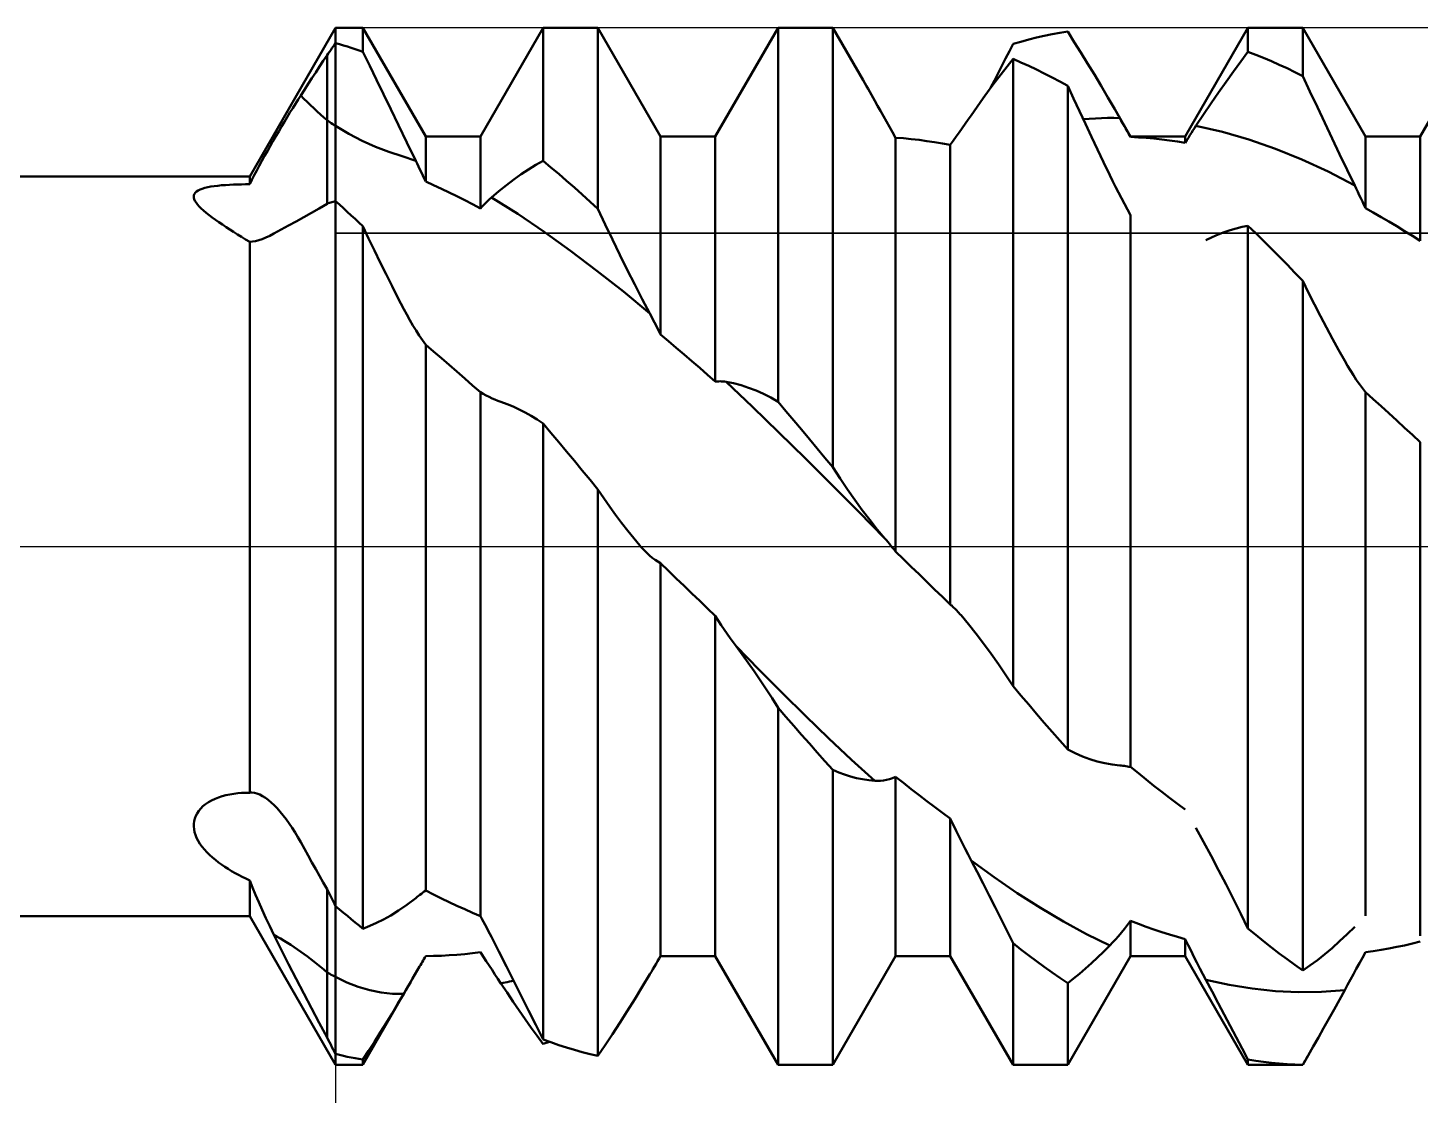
# Model space of a CAD drawing. Header units: millimetres. Extents: x -70 to 85, y -48 to 70.
# Drawn here: x 15.96 to 20.665, y -1.855 to 1.752 of the extents above; entities that cross this region are included whole.
import ezdxf

# ---------------------------------------------------------------- set-up
doc = ezdxf.new("R2010")
doc.units = ezdxf.units.MM
doc.header["$LTSCALE"] = 7
doc.linetypes.add('LONGDASH_DASH', pattern=[0.85, 0.4, -0.2, 0.05, -0.2])
for name, color, linetype in [('1', 4, 'CONTINUOUS'), ('2', 7, 'CONTINUOUS'), ('4', 2, 'LONGDASH_DASH'), ('CUT', 1, 'CONTINUOUS'), ('NOCUT', 7, 'CONTINUOUS'), ('SK4', 2, 'LONGDASH_DASH')]:
    doc.layers.add(name, color=color, linetype=linetype)

msp = doc.modelspace()

# ---------------------------------------------------------------- linework, layer by layer
at = {"layer": '1', "color": 4, "linetype": 'CONTINUOUS', "lineweight": 50}
for p, q in [((16.7099, 1.25), (17, 1.7525)), ((17, 1.7525), (17.0924, 1.7525)), ((17, -1.7525), (17, 1.7525)), ((17.3046, 1.385), (17.0924, 1.7525)), ((17.0924, 1.6713), (17.0924, 1.7525)), ((17.4894, 1.385), (17.7016, 1.7525)), ((17.7016, 1.7525), (17.8864, 1.7525)), ((17.7016, 1.3027), (17.7016, 1.7525)), ((18.0986, 1.385), (17.8864, 1.7525)), ((17.8864, 1.1405), (17.8864, 1.7525)), ((18.2834, 1.385), (18.4956, 1.7525)), ((18.4956, 1.7525), (18.6804, 1.7525)), ((18.4956, 0.4884), (18.4956, 1.7525)), ((18.7828, 1.5751), (18.6804, 1.7525)), ((18.6804, 0.2672), (18.6804, 1.7525)), ((19.8714, 1.385), (20.0836, 1.7525)), ((20.0836, 1.7525), (20.2684, 1.7525)), ((20.0836, 1.6715), (20.0836, 1.7525)), ((20.4806, 1.385), (20.2684, 1.7525)), ((20.2684, 1.5896), (20.2684, 1.7525)), ((20.6654, 1.385), (20.8776, 1.7525)), ((16.9918, 1.6893), (16.9959, 1.6951)), ((16.9959, 1.6951), (17, 1.7009)), ((17.0133, 1.6971), (17, 1.7009)), ((17.0266, 1.6931), (17.0133, 1.6971)), ((19.2771, 1.6734), (19.2896, 1.6979)), ((19.2896, 1.6979), (19.316, 1.7056)), ((19.316, 1.7056), (19.3424, 1.7127)), ((19.3424, 1.7127), (19.3688, 1.7193)), ((19.3688, 1.7193), (19.3952, 1.7253)), ((19.3952, 1.7253), (19.4216, 1.7307)), ((19.4216, 1.7307), (19.448, 1.7355)), ((19.448, 1.7355), (19.4744, 1.7397)), ((19.4967, 1.7046), (19.4744, 1.7397)), ((19.5191, 1.6686), (19.4967, 1.7046)), ((16.9586, 1.6409), (16.9713, 1.6601)), ((16.9713, 1.6601), (16.9754, 1.666)), ((16.9713, 1.1582), (16.9713, 1.6601)), ((16.9754, 1.666), (16.9795, 1.6718)), ((16.9795, 1.6718), (16.9836, 1.6776)), ((16.9836, 1.6776), (16.9877, 1.6835)), ((16.9877, 1.6835), (16.9918, 1.6893)), ((17.0399, 1.689), (17.0266, 1.6931)), ((17.0531, 1.6848), (17.0399, 1.689)), ((17.0662, 1.6805), (17.0531, 1.6848)), ((17.0793, 1.6759), (17.0662, 1.6805)), ((17.0924, 1.6713), (17.0793, 1.6759)), ((17.1153, 1.6244), (17.0924, 1.6713)), ((19.2519, 1.624), (19.2645, 1.6487)), ((19.2645, 1.6487), (19.2771, 1.6734)), ((19.2696, 1.6221), (19.2896, 1.6472)), ((19.316, 1.6359), (19.2896, 1.6472)), ((19.2896, -0.4729), (19.2896, 1.6472)), ((19.5417, 1.6319), (19.5191, 1.6686)), ((20.059, 1.6388), (20.0836, 1.6715)), ((20.11, 1.6615), (20.0836, 1.6715)), ((20.1364, 1.6509), (20.11, 1.6615)), ((20.1628, 1.6397), (20.1364, 1.6509)), ((16.9203, 1.5825), (16.9331, 1.6021)), ((16.9331, 1.6021), (16.9459, 1.6215)), ((16.9459, 1.6215), (16.9586, 1.6409)), ((17.1381, 1.5772), (17.1153, 1.6244)), ((19.2393, 1.5992), (19.2519, 1.624)), ((19.2496, 1.5963), (19.2696, 1.6221)), ((19.3424, 1.624), (19.316, 1.6359)), ((19.3688, 1.6115), (19.3424, 1.624)), ((19.3952, 1.5985), (19.3688, 1.6115)), ((19.5644, 1.5945), (19.5417, 1.6319)), ((20.0093, 1.5702), (20.0342, 1.605)), ((20.0342, 1.605), (20.059, 1.6388)), ((20.1892, 1.628), (20.1628, 1.6397)), ((20.2156, 1.6158), (20.1892, 1.628)), ((20.242, 1.6029), (20.2156, 1.6158)), ((20.2684, 1.5896), (20.242, 1.6029)), ((16.8949, 1.5435), (16.9076, 1.563)), ((16.9076, 1.563), (16.9203, 1.5825)), ((17.1616, 1.5285), (17.1381, 1.5772)), ((18.7884, 1.5654), (18.7828, 1.5751)), ((18.7941, 1.5556), (18.7884, 1.5654)), ((18.7997, 1.5458), (18.7941, 1.5556)), ((19.2091, 1.5425), (19.2294, 1.5698)), ((19.2139, 1.5494), (19.2266, 1.5744)), ((19.2266, 1.5744), (19.2393, 1.5992)), ((19.2294, 1.5698), (19.2496, 1.5963)), ((19.4216, 1.585), (19.3952, 1.5985)), ((19.448, 1.5709), (19.4216, 1.585)), ((19.4744, 1.5563), (19.448, 1.5709)), ((19.4944, 1.5134), (19.4744, 1.5563)), ((19.4744, -0.6866), (19.4744, 1.5563)), ((19.5871, 1.5562), (19.5644, 1.5945)), ((19.6101, 1.5173), (19.5871, 1.5562)), ((19.9842, 1.5344), (20.0093, 1.5702)), ((20.2931, 1.5371), (20.2684, 1.5896)), ((16.8644, 1.496), (16.8734, 1.5103)), ((16.8734, 1.5103), (16.8823, 1.5241)), ((16.8823, 1.5241), (16.8949, 1.5435)), ((17.1863, 1.4774), (17.1616, 1.5285)), ((18.8053, 1.5359), (18.7997, 1.5458)), ((18.811, 1.526), (18.8053, 1.5359)), ((18.8166, 1.5161), (18.811, 1.526)), ((18.8223, 1.5061), (18.8166, 1.5161)), ((18.8319, 1.4891), (18.8223, 1.5061)), ((19.1682, 1.486), (19.1887, 1.5146)), ((19.1887, 1.5146), (19.2091, 1.5425)), ((19.5145, 1.4705), (19.4944, 1.5134)), ((19.6331, 1.4776), (19.6101, 1.5173)), ((19.9589, 1.4976), (19.9842, 1.5344)), ((20.318, 1.4844), (20.2931, 1.5371)), ((16.8365, 1.4508), (16.8459, 1.4663)), ((16.8459, 1.4663), (16.8552, 1.4813)), ((16.8552, 1.4813), (16.8644, 1.496)), ((17.2125, 1.4233), (17.1863, 1.4774)), ((18.8416, 1.4718), (18.8319, 1.4891)), ((18.8515, 1.4542), (18.8416, 1.4718)), ((19.1476, 1.4567), (19.1682, 1.486)), ((19.5347, 1.4275), (19.5145, 1.4705)), ((19.6356, 1.4734), (19.6331, 1.4776)), ((19.6866, 1.385), (19.6331, 1.4776)), ((19.638, 1.4691), (19.6356, 1.4734)), ((19.6405, 1.4649), (19.638, 1.4691)), ((19.6429, 1.4606), (19.6405, 1.4649)), ((19.6454, 1.4563), (19.6429, 1.4606)), ((19.9078, 1.4211), (19.9335, 1.4598)), ((19.9335, 1.4598), (19.9589, 1.4976)), ((20.3429, 1.4316), (20.318, 1.4844)), ((16.8078, 1.4027), (16.8174, 1.419)), ((16.8174, 1.419), (16.827, 1.435)), ((16.827, 1.435), (16.8365, 1.4508)), ((16.9761, 1.4366), (16.9713, 1.4399)), ((16.9809, 1.4334), (16.9761, 1.4366)), ((16.9856, 1.4302), (16.9809, 1.4334)), ((16.9904, 1.427), (16.9856, 1.4302)), ((16.9952, 1.4239), (16.9904, 1.427)), ((17, 1.4208), (16.9952, 1.4239)), ((17.045, 1.3939), (17, 1.4208)), ((17.2405, 1.3655), (17.2125, 1.4233)), ((18.8616, 1.4363), (18.8515, 1.4542)), ((18.8718, 1.4181), (18.8616, 1.4363)), ((18.8821, 1.3998), (18.8718, 1.4181)), ((19.1072, 1.399), (19.1172, 1.4133)), ((19.1172, 1.4133), (19.1273, 1.4277)), ((19.1273, 1.4277), (19.1375, 1.4422)), ((19.1375, 1.4422), (19.1476, 1.4567)), ((19.5268, 1.4442), (19.5474, 1.4455)), ((19.5549, 1.3844), (19.5347, 1.4275)), ((19.5474, 1.4455), (19.568, 1.4466)), ((19.568, 1.4466), (19.5885, 1.4473)), ((19.5885, 1.4473), (19.6091, 1.4478)), ((19.6091, 1.4478), (19.6297, 1.4479)), ((19.6503, 1.4477), (19.6297, 1.4479)), ((19.6478, 1.452), (19.6454, 1.4563)), ((19.6503, 1.4478), (19.6478, 1.452)), ((19.6555, 1.4386), (19.6503, 1.4478)), ((19.6607, 1.4295), (19.6555, 1.4386)), ((19.6659, 1.4204), (19.6607, 1.4295)), ((19.6711, 1.4112), (19.6659, 1.4204)), ((19.8976, 1.4054), (19.9028, 1.4133)), ((19.9028, 1.4133), (19.9078, 1.4211)), ((19.9972, 1.4009), (19.9078, 1.4211)), ((20.368, 1.3788), (20.3429, 1.4316)), ((16.7791, 1.3529), (16.7886, 1.3696)), ((16.7886, 1.3696), (16.7982, 1.3862)), ((16.7982, 1.3862), (16.8078, 1.4027)), ((17.09, 1.3706), (17.045, 1.3939)), ((17.135, 1.3506), (17.09, 1.3706)), ((17.2708, 1.3035), (17.2405, 1.3655)), ((17.3046, 1.385), (17.4894, 1.385)), ((17.3046, 1.2327), (17.3046, 1.385)), ((17.4894, 1.1421), (17.4894, 1.385)), ((18.0986, 1.385), (18.2834, 1.385)), ((18.0986, 0.7155), (18.0986, 1.385)), ((18.2834, 0.5566), (18.2834, 1.385)), ((18.8926, 1.3813), (18.8821, 1.3998)), ((18.919, 1.3792), (18.8926, 1.3813)), ((18.8926, -0.0178), (18.8926, 1.3813)), ((18.9454, 1.3766), (18.919, 1.3792)), ((18.9718, 1.3735), (18.9454, 1.3766)), ((18.9982, 1.37), (18.9718, 1.3735)), ((19.0246, 1.366), (18.9982, 1.37)), ((19.051, 1.3616), (19.0246, 1.366)), ((19.0774, 1.3566), (19.0873, 1.3706)), ((19.0873, 1.3706), (19.0972, 1.3847)), ((19.0972, 1.3847), (19.1072, 1.399)), ((19.5753, 1.3413), (19.5549, 1.3844)), ((19.6763, 1.402), (19.6711, 1.4112)), ((19.6814, 1.3928), (19.6763, 1.402)), ((19.6866, 1.3836), (19.6814, 1.3928)), ((19.6866, 1.385), (19.8714, 1.385)), ((19.6866, 1.3836), (19.6866, 1.385)), ((19.713, 1.3822), (19.6866, 1.3836)), ((19.7394, 1.3804), (19.713, 1.3822)), ((19.7658, 1.378), (19.7394, 1.3804)), ((19.7922, 1.3752), (19.7658, 1.378)), ((19.8186, 1.372), (19.7922, 1.3752)), ((19.845, 1.3682), (19.8186, 1.372)), ((19.8714, 1.364), (19.845, 1.3682)), ((19.8714, 1.364), (19.8714, 1.385)), ((19.8714, 1.364), (19.8767, 1.3725)), ((19.8767, 1.3725), (19.882, 1.3809)), ((19.882, 1.3809), (19.8873, 1.3892)), ((19.8873, 1.3892), (19.8925, 1.3973)), ((19.8925, 1.3973), (19.8976, 1.4054)), ((20.0866, 1.3751), (19.9972, 1.4009)), ((20.176, 1.3439), (20.0866, 1.3751)), ((20.3932, 1.326), (20.368, 1.3788)), ((20.4806, 1.385), (20.6654, 1.385)), ((20.4806, 1.1427), (20.4806, 1.385)), ((20.6654, 1.0322), (20.6654, 1.385)), ((16.7512, 1.303), (16.7603, 1.3195)), ((16.7603, 1.3195), (16.7696, 1.3362)), ((16.7696, 1.3362), (16.7791, 1.3529)), ((17.1801, 1.3336), (17.135, 1.3506)), ((17.2254, 1.319), (17.1801, 1.3336)), ((17.2708, 1.3034), (17.2254, 1.319)), ((19.0774, 1.3566), (19.051, 1.3616)), ((19.0774, -0.1962), (19.0774, 1.3566)), ((19.5958, 1.2982), (19.5753, 1.3413)), ((20.2654, 1.3076), (20.176, 1.3439)), ((20.4186, 1.2731), (20.3932, 1.326)), ((16.7254, 1.2546), (16.7338, 1.2705)), ((16.7338, 1.2705), (16.7424, 1.2866)), ((16.7424, 1.2866), (16.7512, 1.303)), ((17.2756, 1.2935), (17.2708, 1.3035)), ((17.2805, 1.2835), (17.2756, 1.2935)), ((17.2853, 1.2734), (17.2805, 1.2835)), ((17.2901, 1.2633), (17.2853, 1.2734)), ((17.6276, 1.2579), (17.6524, 1.2742)), ((17.6524, 1.2742), (17.6771, 1.2892)), ((17.6771, 1.2892), (17.7016, 1.3027)), ((17.728, 1.2808), (17.7016, 1.3027)), ((17.7544, 1.2585), (17.728, 1.2808)), ((19.6164, 1.2551), (19.5958, 1.2982)), ((20.3547, 1.2664), (20.2654, 1.3076)), ((20.4441, 1.2201), (20.4186, 1.2731)), ((4, 1.25), (16.7099, 1.25)), ((16.6683, 1.2232), (16.6821, 1.2235)), ((16.6821, 1.2235), (16.696, 1.2237)), ((16.696, 1.2237), (16.7099, 1.2237)), ((16.7099, 1.2237), (16.7099, 1.25)), ((16.7099, 1.2237), (16.7175, 1.2389)), ((16.7175, 1.2389), (16.7254, 1.2546)), ((17.295, 1.2532), (17.2901, 1.2633)), ((17.2998, 1.2429), (17.295, 1.2532)), ((17.3046, 1.2327), (17.2998, 1.2429)), ((17.3311, 1.221), (17.3046, 1.2327)), ((17.5775, 1.2212), (17.6027, 1.2403)), ((17.6027, 1.2403), (17.6276, 1.2579)), ((17.7808, 1.2357), (17.7544, 1.2585)), ((17.8072, 1.2125), (17.7808, 1.2357)), ((19.626, 1.2353), (19.6164, 1.2551)), ((19.6357, 1.2156), (19.626, 1.2353)), ((20.4441, 1.2201), (20.3547, 1.2664)), ((16.5208, 1.1826), (16.5215, 1.187)), ((16.5212, 1.178), (16.5208, 1.1826)), ((16.5226, 1.173), (16.5212, 1.178)), ((16.5215, 1.187), (16.5232, 1.1912)), ((16.5232, 1.1912), (16.5261, 1.1952)), ((16.5261, 1.1952), (16.5302, 1.199)), ((16.5302, 1.199), (16.5355, 1.2025)), ((16.5355, 1.2025), (16.542, 1.2057)), ((16.542, 1.2057), (16.5497, 1.2087)), ((16.5497, 1.2087), (16.5584, 1.2113)), ((16.5584, 1.2113), (16.5683, 1.2137)), ((16.5683, 1.2137), (16.5789, 1.2157)), ((16.5789, 1.2157), (16.5903, 1.2175)), ((16.5903, 1.2175), (16.6023, 1.219)), ((16.6023, 1.219), (16.6149, 1.2202)), ((16.6149, 1.2202), (16.6279, 1.2213)), ((16.6279, 1.2213), (16.6412, 1.2221)), ((16.6412, 1.2221), (16.6547, 1.2227)), ((16.6547, 1.2227), (16.6683, 1.2232)), ((17.3575, 1.2089), (17.3311, 1.221)), ((17.384, 1.1963), (17.3575, 1.2089)), ((17.4104, 1.1834), (17.384, 1.1963)), ((17.4367, 1.17), (17.4104, 1.1834)), ((17.5215, 1.1743), (17.5267, 1.179)), ((17.5267, 1.179), (17.5522, 1.2008)), ((17.616, 1.1234), (17.5267, 1.1789)), ((17.5522, 1.2008), (17.5775, 1.2212)), ((17.8336, 1.1889), (17.8072, 1.2125)), ((17.86, 1.1649), (17.8336, 1.1889)), ((19.6456, 1.196), (19.6357, 1.2156)), ((19.6557, 1.1765), (19.6456, 1.196)), ((19.6658, 1.1573), (19.6557, 1.1765)), ((20.4494, 1.2093), (20.4441, 1.2201)), ((20.4546, 1.1984), (20.4494, 1.2093)), ((20.4598, 1.1874), (20.4546, 1.1984)), ((20.465, 1.1763), (20.4598, 1.1874)), ((16.525, 1.1676), (16.5226, 1.173)), ((16.5285, 1.1618), (16.525, 1.1676)), ((16.5332, 1.1557), (16.5285, 1.1618)), ((16.539, 1.1491), (16.5332, 1.1557)), ((16.5459, 1.1421), (16.539, 1.1491)), ((16.5536, 1.135), (16.5459, 1.1421)), ((16.5628, 1.1272), (16.5536, 1.135)), ((16.9185, 1.127), (16.9448, 1.1423)), ((16.9448, 1.1423), (16.9713, 1.1582)), ((16.9713, 1.1582), (16.9755, 1.1595)), ((16.9755, 1.1595), (16.9796, 1.1607)), ((16.9796, 1.1607), (16.9837, 1.1619)), ((16.9837, 1.1619), (16.9878, 1.1631)), ((16.9878, 1.1631), (16.9919, 1.1643)), ((16.9919, 1.1643), (16.9959, 1.1655)), ((16.9959, 1.1655), (17, 1.1667)), ((17.0132, 1.1549), (17, 1.1667)), ((17.0264, 1.1429), (17.0132, 1.1549)), ((17.0397, 1.1309), (17.0264, 1.1429)), ((17.0529, 1.1187), (17.0397, 1.1309)), ((17.4631, 1.1563), (17.4367, 1.17)), ((17.4894, 1.1421), (17.4631, 1.1563)), ((17.4894, 1.1421), (17.4949, 1.148)), ((17.4949, 1.148), (17.5003, 1.1536)), ((17.5003, 1.1536), (17.5056, 1.1591)), ((17.5056, 1.1591), (17.511, 1.1644)), ((17.511, 1.1644), (17.5163, 1.1694)), ((17.5163, 1.1694), (17.5215, 1.1743)), ((17.8864, 1.1405), (17.86, 1.1649)), ((17.9111, 1.0883), (17.8864, 1.1405)), ((19.6762, 1.1384), (19.6658, 1.1573)), ((19.6866, 1.1199), (19.6762, 1.1384)), ((20.4702, 1.1652), (20.465, 1.1763)), ((20.4754, 1.154), (20.4702, 1.1652)), ((20.4806, 1.1427), (20.4754, 1.154)), ((20.507, 1.128), (20.4806, 1.1427)), ((16.5727, 1.1193), (16.5628, 1.1272)), ((16.5832, 1.1114), (16.5727, 1.1193)), ((16.5942, 1.1034), (16.5832, 1.1114)), ((16.6057, 1.0954), (16.5942, 1.1034)), ((16.6176, 1.0873), (16.6057, 1.0954)), ((16.6299, 1.0791), (16.6176, 1.0873)), ((16.8164, 1.0704), (16.8414, 1.084)), ((16.8414, 1.084), (16.8667, 1.0979)), ((16.8667, 1.0979), (16.8924, 1.1122)), ((16.8924, 1.1122), (16.9185, 1.127)), ((17.066, 1.1065), (17.0529, 1.1187)), ((17.0792, 1.0942), (17.066, 1.1065)), ((17.0924, 1.0817), (17.0792, 1.0942)), ((17.7051, 1.0631), (17.616, 1.1234)), ((17.9359, 1.0366), (17.9111, 1.0883)), ((19.6866, -0.7456), (19.6866, 1.1199)), ((20.0636, 1.0797), (20.0836, 1.0838)), ((20.11, 1.0581), (20.0836, 1.0838)), ((20.0836, -1.2919), (20.0836, 1.0838)), ((20.5334, 1.113), (20.507, 1.128)), ((20.5598, 1.0976), (20.5334, 1.113)), ((20.5862, 1.0818), (20.5598, 1.0976)), ((16.6424, 1.0709), (16.6299, 1.0791)), ((16.6554, 1.0627), (16.6424, 1.0709)), ((16.6686, 1.0544), (16.6554, 1.0627)), ((16.6822, 1.046), (16.6686, 1.0544)), ((16.6959, 1.0376), (16.6822, 1.046)), ((16.7099, 1.0293), (16.6959, 1.0376)), ((16.7404, 1.0347), (16.7521, 1.0386)), ((16.7521, 1.0386), (16.7646, 1.0436)), ((16.7646, 1.0436), (16.7778, 1.0497)), ((16.7778, 1.0497), (16.7918, 1.057)), ((16.7918, 1.057), (16.8164, 1.0704)), ((17.1118, 1.041), (17.0923, 1.0817)), ((17.0924, -1.2924), (17.0924, 1.0817)), ((17.1313, 1.0003), (17.1118, 1.041)), ((17.7942, 0.999), (17.7051, 1.0631)), ((17.9608, 0.9855), (17.9359, 1.0366)), ((19.9415, 1.0348), (19.9622, 1.0447)), ((19.9622, 1.0447), (19.9827, 1.0536)), ((19.9827, 1.0536), (20.0031, 1.0616)), ((20.0031, 1.0616), (20.0234, 1.0686)), ((20.0234, 1.0686), (20.0435, 1.0746)), ((20.0435, 1.0746), (20.0636, 1.0797)), ((20.1364, 1.0321), (20.11, 1.0581)), ((20.6126, 1.0656), (20.5862, 1.0818)), ((20.639, 1.0491), (20.6126, 1.0656)), ((20.6654, 1.0322), (20.639, 1.0491)), ((16.7099, 1.0292), (16.7193, 1.0301)), ((16.7099, -0.8326), (16.7099, 1.0293)), ((16.7193, 1.0301), (16.7294, 1.0319)), ((16.7294, 1.0319), (16.7404, 1.0347)), ((17.151, 0.9597), (17.1313, 1.0003)), ((17.8834, 0.9316), (17.7942, 0.999)), ((20.1628, 1.0058), (20.1364, 1.0321)), ((20.1892, 0.9791), (20.1628, 1.0058)), ((17.1709, 0.9194), (17.151, 0.9597)), ((17.9859, 0.935), (17.9608, 0.9855)), ((20.2156, 0.9521), (20.1892, 0.9791)), ((20.242, 0.9248), (20.2156, 0.9521)), ((17.1909, 0.8793), (17.1709, 0.9194)), ((17.9727, 0.8611), (17.8834, 0.9316)), ((18.0112, 0.885), (17.9859, 0.935)), ((20.2684, 0.8971), (20.242, 0.9248)), ((20.2884, 0.857), (20.2684, 0.8971)), ((20.2684, -1.4338), (20.2684, 0.8971)), ((17.2109, 0.8399), (17.1909, 0.8793)), ((18.0621, 0.7871), (17.9727, 0.8611)), ((18.0366, 0.8357), (18.0112, 0.885)), ((20.3085, 0.8173), (20.2884, 0.857)), ((17.2305, 0.8022), (17.2109, 0.8399)), ((17.2406, 0.7833), (17.2305, 0.8022)), ((18.0621, 0.7871), (18.0366, 0.8357)), ((20.3287, 0.7782), (20.3085, 0.8173)), ((17.2509, 0.7648), (17.2406, 0.7833)), ((17.2613, 0.7468), (17.2509, 0.7648)), ((18.0673, 0.7771), (18.0621, 0.7871)), ((18.0726, 0.7671), (18.0673, 0.7771)), ((18.0778, 0.757), (18.0726, 0.7671)), ((18.083, 0.7468), (18.0778, 0.757)), ((20.349, 0.7395), (20.3287, 0.7782)), ((17.2719, 0.7293), (17.2613, 0.7468)), ((17.2827, 0.7124), (17.2719, 0.7293)), ((17.2936, 0.6963), (17.2827, 0.7124)), ((18.0882, 0.7364), (18.083, 0.7468)), ((18.0934, 0.726), (18.0882, 0.7364)), ((18.0986, 0.7155), (18.0934, 0.726)), ((18.125, 0.6935), (18.0986, 0.7155)), ((20.3693, 0.7014), (20.349, 0.7395)), ((17.3046, 0.6808), (17.2936, 0.6963)), ((17.3312, 0.6587), (17.3046, 0.6808)), ((17.3046, -1.1632), (17.3046, 0.6808)), ((18.1514, 0.6712), (18.125, 0.6935)), ((18.1778, 0.6487), (18.1514, 0.6712)), ((20.3898, 0.6638), (20.3693, 0.7014)), ((20.4105, 0.6267), (20.3898, 0.6638)), ((17.3576, 0.6363), (17.3312, 0.6587)), ((17.384, 0.6136), (17.3576, 0.6363)), ((17.4104, 0.5907), (17.384, 0.6136)), ((18.2042, 0.626), (18.1778, 0.6487)), ((18.2306, 0.6031), (18.2042, 0.626)), ((20.42, 0.61), (20.4105, 0.6267)), ((17.4368, 0.5676), (17.4104, 0.5907)), ((17.4631, 0.5442), (17.4368, 0.5676)), ((18.257, 0.5799), (18.2306, 0.6031)), ((18.2834, 0.5566), (18.257, 0.5799)), ((20.4298, 0.5938), (20.42, 0.61)), ((20.4397, 0.5781), (20.4298, 0.5938)), ((20.4497, 0.563), (20.4397, 0.5781)), ((17.4894, 0.5206), (17.4631, 0.5442)), ((17.4992, 0.515), (17.4894, 0.5206)), ((17.4894, -1.2496), (17.4894, 0.5206)), ((18.2834, 0.5566), (18.2887, 0.5572)), ((18.2887, 0.5572), (18.294, 0.5576)), ((18.294, 0.5576), (18.2992, 0.5578)), ((18.3044, 0.5577), (18.2992, 0.5578)), ((18.3096, 0.5574), (18.3044, 0.5577)), ((18.3147, 0.5569), (18.3096, 0.5574)), ((18.3198, 0.5562), (18.3147, 0.5569)), ((18.4092, 0.4715), (18.3198, 0.5562)), ((18.3454, 0.5511), (18.3198, 0.5562)), ((18.3708, 0.5445), (18.3454, 0.5511)), ((18.3961, 0.5363), (18.3708, 0.5445)), ((18.4212, 0.5265), (18.3961, 0.5363)), ((18.4461, 0.5153), (18.4212, 0.5265)), ((20.4599, 0.5485), (20.4497, 0.563)), ((20.4702, 0.5347), (20.4599, 0.5485)), ((20.4806, 0.5216), (20.4702, 0.5347)), ((20.507, 0.4978), (20.4806, 0.5216)), ((20.4806, -1.2491), (20.4806, 0.5216)), ((17.509, 0.5097), (17.4992, 0.515)), ((17.5189, 0.5048), (17.509, 0.5097)), ((17.5288, 0.5001), (17.5189, 0.5048)), ((17.5388, 0.4958), (17.5288, 0.5001)), ((17.5489, 0.4919), (17.5388, 0.4958)), ((17.5589, 0.4883), (17.5489, 0.4919)), ((17.5796, 0.4807), (17.5589, 0.4883)), ((17.6002, 0.4722), (17.5796, 0.4807)), ((17.6208, 0.4626), (17.6002, 0.4722)), ((18.4986, 0.385), (18.4092, 0.4715)), ((18.4709, 0.5026), (18.4461, 0.5153)), ((18.4956, 0.4884), (18.4709, 0.5026)), ((18.522, 0.4572), (18.4956, 0.4884)), ((20.5334, 0.4738), (20.507, 0.4978)), ((20.5598, 0.4497), (20.5334, 0.4738)), ((17.6412, 0.4521), (17.6208, 0.4626)), ((17.6615, 0.4406), (17.6412, 0.4521)), ((17.6816, 0.4283), (17.6615, 0.4406)), ((17.7016, 0.4151), (17.6816, 0.4283)), ((18.5484, 0.4258), (18.522, 0.4572)), ((18.5748, 0.3944), (18.5484, 0.4258)), ((20.5862, 0.4254), (20.5598, 0.4497)), ((20.6126, 0.401), (20.5862, 0.4254)), ((17.728, 0.3836), (17.7016, 0.4151)), ((17.7016, -1.6666), (17.7016, 0.4151)), ((17.7544, 0.3521), (17.728, 0.3836)), ((18.588, 0.2969), (18.4986, 0.385)), ((18.6012, 0.3627), (18.5748, 0.3944)), ((20.639, 0.3764), (20.6126, 0.401)), ((17.7808, 0.3204), (17.7544, 0.3521)), ((18.6276, 0.331), (18.6012, 0.3627)), ((18.654, 0.2992), (18.6276, 0.331)), ((20.6654, 0.3517), (20.639, 0.3764)), ((20.6654, -1.3159), (20.6654, 0.3517)), ((17.8072, 0.2886), (17.7808, 0.3204)), ((17.8336, 0.2567), (17.8072, 0.2886)), ((18.6774, 0.2076), (18.588, 0.2969)), ((18.6804, 0.2672), (18.654, 0.2992)), ((17.86, 0.2247), (17.8336, 0.2567)), ((18.7051, 0.2292), (18.6804, 0.2672)), ((17.8864, 0.1926), (17.86, 0.2247)), ((17.9064, 0.163), (17.8864, 0.1926)), ((17.8864, -1.7226), (17.8864, 0.1926)), ((18.7668, 0.1175), (18.6774, 0.2076)), ((18.7299, 0.1924), (18.7051, 0.2292)), ((18.7549, 0.1567), (18.7299, 0.1924)), ((17.9265, 0.1341), (17.9064, 0.163)), ((18.78, 0.1223), (18.7549, 0.1567)), ((17.9466, 0.1062), (17.9265, 0.1341)), ((17.9669, 0.079), (17.9466, 0.1062)), ((18.8563, 0.027), (18.7668, 0.1175)), ((18.8053, 0.0892), (18.78, 0.1223)), ((17.9873, 0.0527), (17.9669, 0.079)), ((18.0078, 0.0272), (17.9873, 0.0527)), ((18.8307, 0.0574), (18.8053, 0.0892)), ((18.8563, 0.027), (18.8307, 0.0574)), ((18.0284, 0.0026), (18.0078, 0.0272)), ((18.0308, -0.0001), (18.0284, 0.0026)), ((18.8615, 0.0209), (18.8563, 0.027)), ((18.8667, 0.0147), (18.8615, 0.0209)), ((18.8719, 0.0084), (18.8667, 0.0147)), ((18.8771, 0.002), (18.8719, 0.0084)), ((18.8823, -0.0045), (18.8771, 0.002)), ((18.0332, -0.0029), (18.0308, -0.0001)), ((18.0356, -0.0056), (18.0332, -0.0029)), ((18.038, -0.0082), (18.0356, -0.0056)), ((18.0405, -0.0108), (18.038, -0.0082)), ((18.0429, -0.0134), (18.0405, -0.0108)), ((18.0519, -0.0224), (18.0429, -0.0134)), ((18.061, -0.0307), (18.0519, -0.0224)), ((18.0702, -0.0384), (18.061, -0.0307)), ((18.0796, -0.0454), (18.0702, -0.0384)), ((18.089, -0.0516), (18.0796, -0.0454)), ((18.8874, -0.0111), (18.8823, -0.0045)), ((18.8926, -0.0178), (18.8874, -0.0111)), ((18.919, -0.0434), (18.8926, -0.0178)), ((18.9454, -0.0689), (18.919, -0.0434)), ((18.0986, -0.0571), (18.089, -0.0516)), ((18.125, -0.0827), (18.0986, -0.0571)), ((18.0986, -1.3847), (18.0986, -0.0571)), ((18.1514, -0.1082), (18.125, -0.0827)), ((18.9718, -0.0945), (18.9454, -0.0689)), ((18.1778, -0.1337), (18.1514, -0.1082)), ((18.2042, -0.1592), (18.1778, -0.1337)), ((18.9982, -0.12), (18.9718, -0.0945)), ((19.0246, -0.1454), (18.9982, -0.12)), ((18.2306, -0.1846), (18.2042, -0.1592)), ((18.257, -0.21), (18.2306, -0.1846)), ((19.051, -0.1708), (19.0246, -0.1454)), ((19.0774, -0.1962), (19.051, -0.1708)), ((18.2834, -0.2353), (18.257, -0.21)), ((19.0799, -0.1983), (19.0774, -0.1962)), ((19.0824, -0.2005), (19.0799, -0.1983)), ((19.0849, -0.2028), (19.0824, -0.2005)), ((19.0874, -0.2051), (19.0849, -0.2028)), ((19.0899, -0.2074), (19.0874, -0.2051)), ((19.0924, -0.2098), (19.0899, -0.2074)), ((19.096, -0.2134), (19.0924, -0.2098)), ((19.0996, -0.2171), (19.096, -0.2134)), ((19.1032, -0.2209), (19.0996, -0.2171)), ((19.1067, -0.2247), (19.1032, -0.2209)), ((19.1103, -0.2287), (19.1067, -0.2247)), ((19.1138, -0.2327), (19.1103, -0.2287)), ((19.1394, -0.2634), (19.1138, -0.2327)), ((18.2933, -0.2509), (18.2834, -0.2353)), ((18.2834, -1.385), (18.2834, -0.2353)), ((18.3032, -0.2663), (18.2933, -0.2509)), ((18.3132, -0.2813), (18.3032, -0.2663)), ((18.3233, -0.296), (18.3132, -0.2813)), ((19.1648, -0.2954), (19.1394, -0.2634)), ((18.3334, -0.3103), (18.3233, -0.296)), ((18.3435, -0.3242), (18.3334, -0.3103)), ((18.3537, -0.3377), (18.3435, -0.3242)), ((19.1901, -0.3286), (19.1648, -0.2954)), ((19.2152, -0.363), (19.1901, -0.3286)), ((18.3743, -0.3652), (18.3537, -0.3377)), ((18.4318, -0.4173), (18.3537, -0.3377)), ((18.3948, -0.3934), (18.3743, -0.3652)), ((19.2402, -0.3985), (19.2152, -0.363)), ((18.4152, -0.4223), (18.3948, -0.3934)), ((18.4354, -0.452), (18.4152, -0.4223)), ((18.5099, -0.4958), (18.4318, -0.4173)), ((19.265, -0.4352), (19.2402, -0.3985)), ((18.4556, -0.4824), (18.4354, -0.452)), ((19.2896, -0.4729), (19.265, -0.4352)), ((18.4756, -0.5135), (18.4556, -0.4824)), ((18.4956, -0.5453), (18.4756, -0.5135)), ((18.588, -0.5728), (18.5099, -0.4958)), ((19.316, -0.504), (19.2896, -0.4729)), ((19.3424, -0.5349), (19.316, -0.504)), ((18.522, -0.576), (18.4956, -0.5453)), ((18.4956, -1.7525), (18.4956, -0.5453)), ((19.3688, -0.5657), (19.3424, -0.5349)), ((18.5484, -0.6065), (18.522, -0.576)), ((18.5748, -0.6367), (18.5484, -0.6065)), ((18.6661, -0.6482), (18.588, -0.5728)), ((19.3952, -0.5962), (19.3688, -0.5657)), ((19.4216, -0.6266), (19.3952, -0.5962)), ((18.6012, -0.6668), (18.5748, -0.6367)), ((18.7442, -0.7215), (18.6661, -0.6482)), ((19.448, -0.6567), (19.4216, -0.6266)), ((19.4744, -0.6866), (19.448, -0.6567)), ((18.6276, -0.6966), (18.6012, -0.6668)), ((18.654, -0.7262), (18.6276, -0.6966)), ((19.4991, -0.699), (19.4744, -0.6866)), ((19.5239, -0.7099), (19.4991, -0.699)), ((18.6804, -0.7555), (18.654, -0.7262)), ((18.8223, -0.7927), (18.7442, -0.7215)), ((19.5489, -0.7192), (19.5239, -0.7099)), ((19.574, -0.7269), (19.5489, -0.7192)), ((19.5993, -0.7331), (19.574, -0.7269)), ((19.6247, -0.7377), (19.5993, -0.7331)), ((19.6503, -0.7406), (19.6247, -0.7377)), ((19.6555, -0.7411), (19.6503, -0.7406)), ((19.6607, -0.7416), (19.6555, -0.7411)), ((19.6659, -0.7423), (19.6607, -0.7416)), ((19.6711, -0.743), (19.6659, -0.7423)), ((19.6763, -0.7438), (19.6711, -0.743)), ((19.6814, -0.7447), (19.6763, -0.7438)), ((19.6866, -0.7456), (19.6814, -0.7447)), ((19.713, -0.7671), (19.6866, -0.7456)), ((18.7004, -0.7639), (18.6804, -0.7555)), ((18.6804, -1.7525), (18.6804, -0.7555)), ((18.7204, -0.7713), (18.7004, -0.7639)), ((18.7406, -0.7776), (18.7204, -0.7713)), ((18.7609, -0.783), (18.7406, -0.7776)), ((18.7812, -0.7873), (18.7609, -0.783)), ((18.8017, -0.7905), (18.7812, -0.7873)), ((18.8223, -0.7927), (18.8017, -0.7905)), ((18.8319, -0.7931), (18.8223, -0.7927)), ((18.8319, -0.7931), (18.8416, -0.7927)), ((18.8416, -0.7927), (18.8515, -0.7916)), ((18.8515, -0.7916), (18.8616, -0.7896)), ((18.8616, -0.7896), (18.8718, -0.7868)), ((18.8718, -0.7868), (18.8821, -0.7831)), ((18.8821, -0.7831), (18.8926, -0.7786)), ((18.919, -0.7996), (18.8926, -0.7786)), ((18.8926, -1.385), (18.8926, -0.7786)), ((18.9454, -0.8203), (18.919, -0.7996)), ((19.7394, -0.7883), (19.713, -0.7671)), ((19.7658, -0.8092), (19.7394, -0.7883)), ((16.6044, -0.8485), (16.6168, -0.8444)), ((16.6168, -0.8444), (16.6296, -0.841)), ((16.6296, -0.841), (16.6426, -0.8383)), ((16.6426, -0.8383), (16.6558, -0.8361)), ((16.6558, -0.8361), (16.6692, -0.8344)), ((16.6692, -0.8344), (16.6827, -0.8333)), ((16.6827, -0.8333), (16.6963, -0.8327)), ((16.6963, -0.8327), (16.7099, -0.8326)), ((16.7099, -0.8326), (16.7111, -0.8325)), ((16.7111, -0.8325), (16.7122, -0.8324)), ((16.7122, -0.8324), (16.7134, -0.8324)), ((16.7134, -0.8324), (16.7147, -0.8324)), ((16.7159, -0.8324), (16.7147, -0.8324)), ((16.7171, -0.8324), (16.7159, -0.8324)), ((16.7256, -0.8334), (16.7171, -0.8324)), ((16.7344, -0.8357), (16.7256, -0.8334)), ((16.7436, -0.8393), (16.7344, -0.8357)), ((16.753, -0.844), (16.7436, -0.8393)), ((16.7628, -0.85), (16.753, -0.844)), ((18.9718, -0.8408), (18.9454, -0.8203)), ((18.9982, -0.861), (18.9718, -0.8408)), ((19.7922, -0.8298), (19.7658, -0.8092)), ((19.8186, -0.8501), (19.7922, -0.8298)), ((16.5375, -0.8941), (16.5442, -0.886)), ((16.5442, -0.886), (16.552, -0.8783)), ((16.552, -0.8783), (16.5608, -0.8711)), ((16.5608, -0.8711), (16.5707, -0.8645)), ((16.5707, -0.8645), (16.5813, -0.8585)), ((16.5813, -0.8585), (16.5926, -0.8531)), ((16.5926, -0.8531), (16.6044, -0.8485)), ((16.7727, -0.8572), (16.7628, -0.85)), ((16.7828, -0.8656), (16.7727, -0.8572)), ((16.7929, -0.875), (16.7828, -0.8656)), ((16.8031, -0.8855), (16.7929, -0.875)), ((16.8133, -0.8969), (16.8031, -0.8855)), ((19.0246, -0.8809), (18.9982, -0.861)), ((19.051, -0.9005), (19.0246, -0.8809)), ((19.845, -0.8702), (19.8186, -0.8501)), ((19.8714, -0.8899), (19.845, -0.8702)), ((16.5209, -0.947), (16.521, -0.9381)), ((16.521, -0.9381), (16.5221, -0.9291)), ((16.5221, -0.9291), (16.5242, -0.9202)), ((16.5242, -0.9202), (16.5274, -0.9114)), ((16.5274, -0.9114), (16.5318, -0.9026)), ((16.5318, -0.9026), (16.5375, -0.8941)), ((16.8235, -0.9093), (16.8133, -0.8969)), ((16.8336, -0.9226), (16.8235, -0.9093)), ((16.8436, -0.9367), (16.8336, -0.9226)), ((16.8535, -0.9515), (16.8436, -0.9367)), ((19.0774, -0.9198), (19.051, -0.9005)), ((19.0873, -0.9407), (19.0774, -0.9198)), ((19.0774, -1.385), (19.0774, -0.9198)), ((19.0972, -0.9615), (19.0873, -0.9407)), ((16.5218, -0.9562), (16.5209, -0.947)), ((16.5237, -0.9656), (16.5218, -0.9562)), ((16.5266, -0.9752), (16.5237, -0.9656)), ((16.5306, -0.985), (16.5266, -0.9752)), ((16.5356, -0.995), (16.5306, -0.985)), ((16.8633, -0.967), (16.8535, -0.9515)), ((16.8728, -0.9831), (16.8633, -0.967)), ((16.8823, -0.9997), (16.8728, -0.9831)), ((19.1072, -0.982), (19.0972, -0.9615)), ((19.1172, -1.0023), (19.1072, -0.982)), ((19.9335, -0.9987), (19.9078, -0.9517)), ((16.5418, -1.0051), (16.5356, -0.995)), ((16.5489, -1.0151), (16.5418, -1.0051)), ((16.5568, -1.0248), (16.5489, -1.0151)), ((16.5653, -1.0341), (16.5568, -1.0248)), ((16.5744, -1.0431), (16.5653, -1.0341)), ((16.8949, -1.0225), (16.8823, -0.9997)), ((16.9076, -1.0453), (16.8949, -1.0225)), ((19.1273, -1.0223), (19.1172, -1.0023)), ((19.1375, -1.042), (19.1273, -1.0223)), ((19.9589, -1.0464), (19.9335, -0.9987)), ((16.5839, -1.0517), (16.5744, -1.0431)), ((16.5938, -1.06), (16.5839, -1.0517)), ((16.6041, -1.0681), (16.5938, -1.06)), ((16.6149, -1.0759), (16.6041, -1.0681)), ((16.6259, -1.0833), (16.6149, -1.0759)), ((16.9203, -1.0681), (16.9076, -1.0453)), ((16.9331, -1.0909), (16.9203, -1.0681)), ((19.1476, -1.0613), (19.1375, -1.042)), ((19.1682, -1.1006), (19.1476, -1.0613)), ((19.2258, -1.1183), (19.1476, -1.0614)), ((19.9842, -1.0945), (19.9589, -1.0464)), ((16.6371, -1.0905), (16.6259, -1.0833)), ((16.6487, -1.0975), (16.6371, -1.0905)), ((16.6605, -1.1042), (16.6487, -1.0975)), ((16.6725, -1.1107), (16.6605, -1.1042)), ((16.6848, -1.117), (16.6725, -1.1107)), ((16.6973, -1.1231), (16.6848, -1.117)), ((16.7099, -1.1289), (16.6973, -1.1231)), ((16.7193, -1.1527), (16.7099, -1.1289)), ((16.7099, -1.25), (16.7099, -1.1289)), ((16.9459, -1.1136), (16.9331, -1.0909)), ((16.9586, -1.136), (16.9459, -1.1136)), ((19.1887, -1.1401), (19.1682, -1.1006)), ((19.3039, -1.1719), (19.2258, -1.1183)), ((20.0093, -1.1432), (19.9842, -1.0945)), ((16.7294, -1.1774), (16.7193, -1.1527)), ((16.9713, -1.1582), (16.9586, -1.136)), ((16.9754, -1.1665), (16.9713, -1.1582)), ((16.9713, -1.4399), (16.9713, -1.1582)), ((16.9795, -1.1747), (16.9754, -1.1665)), ((16.9836, -1.183), (16.9795, -1.1747)), ((17.2853, -1.1777), (17.2901, -1.174)), ((17.2901, -1.174), (17.295, -1.1703)), ((17.295, -1.1703), (17.2998, -1.1667)), ((17.2998, -1.1667), (17.3046, -1.1632)), ((17.3311, -1.1767), (17.3046, -1.1632)), ((19.2091, -1.1799), (19.1887, -1.1401)), ((19.382, -1.2217), (19.3039, -1.1719)), ((20.0342, -1.1924), (20.0093, -1.1432)), ((16.7404, -1.2028), (16.7294, -1.1774)), ((16.7521, -1.2291), (16.7404, -1.2028)), ((16.9918, -1.1995), (16.9836, -1.183)), ((16.9959, -1.2078), (16.9918, -1.1995)), ((17, -1.2161), (16.9959, -1.2078)), ((17.0133, -1.2272), (17, -1.2161)), ((17.2125, -1.2312), (17.2405, -1.2119)), ((17.2405, -1.2119), (17.2708, -1.189)), ((17.2708, -1.189), (17.2756, -1.1852)), ((17.2756, -1.1852), (17.2805, -1.1814)), ((17.2805, -1.1814), (17.2853, -1.1777)), ((17.3575, -1.1898), (17.3311, -1.1767)), ((17.384, -1.2025), (17.3575, -1.1898)), ((17.4104, -1.2149), (17.384, -1.2025)), ((17.4367, -1.2268), (17.4104, -1.2149)), ((19.2294, -1.2201), (19.2091, -1.1799)), ((19.2496, -1.2604), (19.2294, -1.2201)), ((19.4602, -1.2679), (19.382, -1.2217)), ((20.059, -1.2419), (20.0342, -1.1924)), ((4, -1.25), (16.7099, -1.25)), ((17, -1.7525), (16.7099, -1.25)), ((16.7646, -1.2562), (16.7521, -1.2291)), ((16.7778, -1.2841), (16.7646, -1.2562)), ((17.0266, -1.2383), (17.0133, -1.2272)), ((17.0399, -1.2492), (17.0266, -1.2383)), ((17.0531, -1.2601), (17.0399, -1.2492)), ((17.0662, -1.2709), (17.0531, -1.2601)), ((17.1381, -1.2727), (17.1616, -1.261)), ((17.1616, -1.261), (17.1863, -1.2474)), ((17.1863, -1.2474), (17.2125, -1.2312)), ((17.4631, -1.2384), (17.4367, -1.2268)), ((17.4894, -1.2496), (17.4631, -1.2384)), ((17.4949, -1.2595), (17.4894, -1.2496)), ((17.5003, -1.2695), (17.4949, -1.2595)), ((17.5056, -1.2796), (17.5003, -1.2695)), ((19.2696, -1.301), (19.2496, -1.2604)), ((19.5383, -1.3105), (19.4602, -1.2679)), ((19.6762, -1.2794), (19.6866, -1.2657)), ((19.713, -1.2759), (19.6866, -1.2657)), ((19.6866, -1.385), (19.6866, -1.2657)), ((20.0836, -1.2919), (20.059, -1.2419)), ((16.7918, -1.3128), (16.7778, -1.2841)), ((16.8164, -1.3623), (16.7918, -1.3128)), ((17.0793, -1.2817), (17.0662, -1.2709)), ((17.0924, -1.2924), (17.0793, -1.2817)), ((17.0924, -1.2923), (17.1153, -1.2829)), ((17.1153, -1.2829), (17.1381, -1.2727)), ((17.511, -1.2896), (17.5056, -1.2796)), ((17.5163, -1.2997), (17.511, -1.2896)), ((17.5215, -1.3099), (17.5163, -1.2997)), ((17.5267, -1.32), (17.5215, -1.3099)), ((19.2896, -1.3418), (19.2696, -1.301)), ((19.6164, -1.3493), (19.5383, -1.3105)), ((19.6357, -1.3284), (19.6456, -1.3171)), ((19.6456, -1.3171), (19.6557, -1.3051)), ((19.6557, -1.3051), (19.6658, -1.2926)), ((19.6658, -1.2926), (19.6762, -1.2794)), ((19.7394, -1.2856), (19.713, -1.2759)), ((19.7658, -1.2949), (19.7394, -1.2856)), ((19.7922, -1.3037), (19.7658, -1.2949)), ((19.8186, -1.3122), (19.7922, -1.3037)), ((19.845, -1.3201), (19.8186, -1.3122)), ((20.11, -1.3135), (20.0836, -1.2919)), ((20.1364, -1.3348), (20.11, -1.3135)), ((20.3932, -1.335), (20.4186, -1.311)), ((20.4186, -1.311), (20.4441, -1.2856)), ((16.8414, -1.4118), (16.8164, -1.3623)), ((17.5522, -1.3698), (17.5267, -1.32)), ((19.316, -1.3624), (19.2896, -1.3418)), ((19.2896, -1.7525), (19.2896, -1.3418)), ((19.3424, -1.3825), (19.316, -1.3624)), ((19.5958, -1.3701), (19.6164, -1.3492)), ((19.6164, -1.3492), (19.626, -1.3391)), ((19.626, -1.3391), (19.6357, -1.3284)), ((19.8714, -1.3276), (19.845, -1.3201)), ((19.8812, -1.3475), (19.8714, -1.3276)), ((19.8714, -1.385), (19.8714, -1.3276)), ((19.8911, -1.3674), (19.8812, -1.3475)), ((20.1628, -1.3555), (20.1364, -1.3348)), ((20.1892, -1.3758), (20.1628, -1.3555)), ((20.3429, -1.3788), (20.368, -1.3576)), ((20.368, -1.3576), (20.3932, -1.335)), ((20.507, -1.3682), (20.5334, -1.364)), ((20.5334, -1.364), (20.5598, -1.3593)), ((20.5598, -1.3593), (20.5862, -1.3542)), ((20.5862, -1.3542), (20.6126, -1.3486)), ((20.6126, -1.3486), (20.639, -1.3425)), ((20.639, -1.3425), (20.6654, -1.336)), ((17.2871, -1.4154), (17.29, -1.4103)), ((17.29, -1.4103), (17.2929, -1.4053)), ((17.2929, -1.4053), (17.2958, -1.4002)), ((17.2958, -1.4002), (17.2987, -1.3951)), ((17.2987, -1.3951), (17.3016, -1.39)), ((17.3016, -1.39), (17.3046, -1.3849)), ((17.3046, -1.3849), (17.3312, -1.3845)), ((17.3312, -1.3845), (17.3576, -1.3835)), ((17.3576, -1.3835), (17.384, -1.3821)), ((17.384, -1.3821), (17.4104, -1.3802)), ((17.4104, -1.3802), (17.4368, -1.3779)), ((17.4368, -1.3779), (17.4631, -1.3751)), ((17.4631, -1.3751), (17.4894, -1.3718)), ((17.4992, -1.3866), (17.4894, -1.3718)), ((17.509, -1.4016), (17.4992, -1.3866)), ((17.5189, -1.4166), (17.509, -1.4016)), ((17.5775, -1.4197), (17.5522, -1.3698)), ((18.0778, -1.42), (18.083, -1.4112)), ((18.083, -1.4112), (18.0882, -1.4024)), ((18.0882, -1.4024), (18.0934, -1.3935)), ((18.0934, -1.3935), (18.0986, -1.3847)), ((18.1025, -1.3848), (18.0986, -1.3847)), ((18.1065, -1.3849), (18.1025, -1.3848)), ((18.1104, -1.3849), (18.1065, -1.3849)), ((18.1144, -1.385), (18.1104, -1.3849)), ((18.1183, -1.385), (18.1144, -1.385)), ((18.1222, -1.385), (18.1183, -1.385)), ((18.1262, -1.385), (18.1222, -1.385)), ((18.1262, -1.385), (18.2834, -1.385)), ((18.4956, -1.7525), (18.2834, -1.385)), ((18.6804, -1.7525), (18.8926, -1.385)), ((18.8926, -1.385), (19.0774, -1.385)), ((19.2896, -1.7525), (19.0774, -1.385)), ((19.3688, -1.4022), (19.3424, -1.3825)), ((19.3952, -1.4213), (19.3688, -1.4022)), ((19.4744, -1.7525), (19.6866, -1.385)), ((19.5347, -1.4272), (19.5549, -1.4091)), ((19.5549, -1.4091), (19.5753, -1.39)), ((19.5753, -1.39), (19.5958, -1.3701)), ((19.6866, -1.385), (19.8714, -1.385)), ((20.0836, -1.7525), (19.8714, -1.385)), ((19.9011, -1.3872), (19.8911, -1.3674)), ((19.9112, -1.407), (19.9011, -1.3872)), ((19.9213, -1.4267), (19.9112, -1.407)), ((20.2156, -1.3956), (20.1892, -1.3758)), ((20.242, -1.415), (20.2156, -1.3956)), ((20.2931, -1.4169), (20.318, -1.3985)), ((20.318, -1.3985), (20.3429, -1.3788)), ((20.4497, -1.4279), (20.4599, -1.4094)), ((20.4599, -1.4094), (20.4702, -1.3907)), ((20.4702, -1.3907), (20.4806, -1.3719)), ((20.4806, -1.3719), (20.507, -1.3682)), ((16.8667, -1.4614), (16.8414, -1.4118)), ((16.9761, -1.4426), (16.9713, -1.4399)), ((16.9713, -1.6601), (16.9713, -1.4399)), ((16.9809, -1.4453), (16.9761, -1.4426)), ((16.9856, -1.4479), (16.9809, -1.4453)), ((16.9904, -1.4505), (16.9856, -1.4479)), ((16.9952, -1.453), (16.9904, -1.4505)), ((17, -1.4555), (16.9952, -1.453)), ((17.0384, -1.4737), (17, -1.4555)), ((17.0924, -1.7525), (17.2842, -1.4204)), ((17.2606, -1.461), (17.2684, -1.4476)), ((17.2684, -1.4476), (17.2762, -1.4341)), ((17.2762, -1.4341), (17.2842, -1.4204)), ((17.2842, -1.4204), (17.2871, -1.4154)), ((17.5288, -1.4317), (17.5189, -1.4166)), ((17.5388, -1.4469), (17.5288, -1.4317)), ((17.5489, -1.4621), (17.5388, -1.4469)), ((17.6027, -1.4694), (17.5775, -1.4197)), ((18.0366, -1.4887), (18.0621, -1.4463)), ((18.0621, -1.4463), (18.0673, -1.4376)), ((18.0673, -1.4376), (18.0726, -1.4288)), ((18.0726, -1.4288), (18.0778, -1.42)), ((19.4216, -1.44), (19.3952, -1.4213)), ((19.448, -1.4583), (19.4216, -1.44)), ((19.4744, -1.476), (19.448, -1.4583)), ((19.4944, -1.4606), (19.5145, -1.4444)), ((19.5145, -1.4444), (19.5347, -1.4272)), ((19.9314, -1.4462), (19.9213, -1.4267)), ((19.9415, -1.4655), (19.9314, -1.4462)), ((20.2684, -1.4338), (20.242, -1.415)), ((20.2684, -1.4338), (20.2931, -1.4169)), ((20.4298, -1.4643), (20.4397, -1.4462)), ((20.4397, -1.4462), (20.4497, -1.4279)), ((16.8924, -1.5111), (16.8667, -1.4614)), ((17.0769, -1.4886), (17.0384, -1.4737)), ((17.1154, -1.5001), (17.0769, -1.4886)), ((17.1539, -1.508), (17.1154, -1.5001)), ((17.2305, -1.5124), (17.2379, -1.4999)), ((17.2379, -1.4999), (17.2454, -1.4871)), ((17.2454, -1.4871), (17.253, -1.4742)), ((17.253, -1.4742), (17.2606, -1.461)), ((17.5589, -1.4773), (17.5489, -1.4621)), ((17.5589, -1.4772), (17.5661, -1.4757)), ((17.5796, -1.5085), (17.5589, -1.4773)), ((17.5661, -1.4757), (17.5732, -1.4742)), ((17.5732, -1.4742), (17.5804, -1.4727)), ((17.5804, -1.4727), (17.5875, -1.4711)), ((17.5875, -1.4711), (17.5947, -1.4695)), ((17.5947, -1.4695), (17.6019, -1.4679)), ((17.6276, -1.519), (17.6027, -1.4694)), ((18.0112, -1.5302), (18.0366, -1.4887)), ((19.4744, -1.476), (19.4944, -1.4606)), ((19.4744, -1.7525), (19.4744, -1.476)), ((19.9622, -1.5048), (19.9415, -1.4655)), ((20.0197, -1.4824), (19.9415, -1.4655)), ((19.9827, -1.5438), (19.9622, -1.5048)), ((20.0978, -1.495), (20.0197, -1.4824)), ((20.176, -1.5031), (20.0978, -1.495)), ((20.2542, -1.5066), (20.176, -1.5031)), ((20.2542, -1.5066), (20.3323, -1.5055)), ((20.3323, -1.5055), (20.4105, -1.4997)), ((20.3925, -1.5325), (20.4105, -1.4997)), ((20.4105, -1.4997), (20.42, -1.4822)), ((20.42, -1.4822), (20.4298, -1.4643)), ((16.9185, -1.5608), (16.8924, -1.5111)), ((17.1923, -1.5121), (17.1539, -1.508)), ((17.1909, -1.5785), (17.2109, -1.5453)), ((17.2305, -1.5124), (17.1923, -1.5121)), ((17.2109, -1.5453), (17.2305, -1.5124)), ((17.6002, -1.5391), (17.5796, -1.5085)), ((17.6208, -1.5691), (17.6002, -1.5391)), ((17.6524, -1.5684), (17.6276, -1.519)), ((17.9859, -1.5707), (18.0112, -1.5302)), ((20.0031, -1.5826), (19.9827, -1.5438)), ((20.3747, -1.5649), (20.3925, -1.5325)), ((16.9448, -1.6105), (16.9185, -1.5608)), ((17.1709, -1.6112), (17.1909, -1.5785)), ((17.6412, -1.5984), (17.6208, -1.5691)), ((17.6615, -1.627), (17.6412, -1.5984)), ((17.6771, -1.6176), (17.6524, -1.5684)), ((17.9608, -1.6102), (17.9859, -1.5707)), ((20.0234, -1.621), (20.0031, -1.5826)), ((20.3393, -1.6285), (20.3569, -1.5969)), ((20.3569, -1.5969), (20.3747, -1.5649)), ((16.9713, -1.6601), (16.9448, -1.6105)), ((17.1313, -1.6744), (17.151, -1.6431)), ((17.151, -1.6431), (17.1709, -1.6112)), ((17.6816, -1.6549), (17.6615, -1.627)), ((17.7016, -1.6666), (17.6771, -1.6176)), ((17.9359, -1.6486), (17.9608, -1.6102)), ((20.0435, -1.6592), (20.0234, -1.621)), ((20.3217, -1.6597), (20.3393, -1.6285)), ((16.9755, -1.6682), (16.9713, -1.6601)), ((16.9796, -1.6763), (16.9755, -1.6682)), ((16.9837, -1.6843), (16.9796, -1.6763)), ((16.9878, -1.6922), (16.9837, -1.6843)), ((16.9919, -1.7001), (16.9878, -1.6922)), ((17.1118, -1.7049), (17.1313, -1.6744)), ((17.7016, -1.6821), (17.6816, -1.6549)), ((17.728, -1.6763), (17.7016, -1.6666)), ((17.7016, -1.6821), (17.7052, -1.6808)), ((17.7052, -1.6808), (17.7087, -1.6796)), ((17.7087, -1.6796), (17.7123, -1.6783)), ((17.7123, -1.6783), (17.7159, -1.6771)), ((17.7159, -1.6771), (17.7195, -1.6758)), ((17.7195, -1.6758), (17.723, -1.6745)), ((17.7544, -1.6855), (17.728, -1.6763)), ((17.7808, -1.6941), (17.7544, -1.6855)), ((17.8864, -1.7226), (17.9111, -1.6861)), ((17.9111, -1.6861), (17.9359, -1.6486)), ((20.0636, -1.6971), (20.0435, -1.6592)), ((20.2867, -1.7208), (20.3041, -1.6905)), ((20.3041, -1.6905), (20.3217, -1.6597)), ((16.9959, -1.708), (16.9919, -1.7001)), ((17, -1.7159), (16.9959, -1.708)), ((17.0132, -1.719), (17, -1.7158)), ((17.0264, -1.722), (17.0132, -1.719)), ((17.0397, -1.7249), (17.0264, -1.722)), ((17.0529, -1.7276), (17.0397, -1.7249)), ((17.066, -1.7302), (17.0529, -1.7276)), ((17.0792, -1.7326), (17.066, -1.7302)), ((17.0924, -1.7349), (17.0792, -1.7326)), ((17.0923, -1.7349), (17.1118, -1.7049)), ((17.0924, -1.7525), (17.0924, -1.7349)), ((17.8072, -1.7021), (17.7808, -1.6941)), ((17.8336, -1.7095), (17.8072, -1.7021)), ((17.86, -1.7163), (17.8336, -1.7095)), ((17.8864, -1.7226), (17.86, -1.7163)), ((20.0836, -1.7346), (20.0636, -1.6971)), ((20.11, -1.7389), (20.0836, -1.7346)), ((20.0836, -1.7525), (20.0836, -1.7346)), ((20.1364, -1.7426), (20.11, -1.7389)), ((20.2684, -1.7525), (20.2867, -1.7208)), ((20.2736, -1.7434), (20.2762, -1.7389)), ((20.2762, -1.7389), (20.2788, -1.7344)), ((20.2788, -1.7344), (20.2815, -1.7299)), ((20.2815, -1.7299), (20.2841, -1.7254)), ((20.2841, -1.7254), (20.2867, -1.7208)), ((17, -1.7525), (17.0924, -1.7525)), ((18.4956, -1.7525), (18.6804, -1.7525)), ((19.2896, -1.7525), (19.4744, -1.7525)), ((20.0836, -1.7525), (20.2684, -1.7525)), ((20.1628, -1.7458), (20.1364, -1.7426)), ((20.1892, -1.7483), (20.1628, -1.7458)), ((20.2156, -1.7502), (20.1892, -1.7483)), ((20.242, -1.7516), (20.2156, -1.7502)), ((20.2684, -1.7523), (20.242, -1.7516)), ((20.2684, -1.7523), (20.271, -1.7479)), ((20.2684, -1.7525), (20.2684, -1.7523)), ((20.271, -1.7479), (20.2736, -1.7434))]:
    msp.add_line(p, q, dxfattribs=at)
for centre, start_param, end_param in [((17.189, 2.2336), 2.046309, 2.169661), ((16.7536, -2.2336), 5.311253, 5.548772)]:
    msp.add_ellipse(centre, major_axis=(-0.486, 0.9719), ratio=0.612373, start_param=start_param, end_param=end_param, dxfattribs=at)
at = {"layer": '2', "color": 7, "linetype": 'CONTINUOUS', "lineweight": 25}
msp.add_line((17, -0.685), (17, -15), dxfattribs=at)
at = {"layer": '4', "color": 2, "linetype": 'LONGDASH_DASH', "lineweight": 25}
msp.add_line((0, 0), (24, 0), dxfattribs=at)
at = {"layer": 'CUT', "color": 1, "linetype": 'CONTINUOUS', "lineweight": 25}
for p, q in [((22.01, 1.7525), (17, 1.7525)), ((17, 1.7525), (17, 1.0583)), ((17, 1.0583), (23.8857, 1.0583))]:
    msp.add_line(p, q, dxfattribs=at)
at = {"layer": 'NOCUT', "color": 7, "linetype": 'CONTINUOUS', "lineweight": 25}
for p, q in [((17, 1.7525), (16.7099, 1.25)), ((17, 1.0583), (17, 1.7525)), ((16.7099, 1.25), (4, 1.25)), ((23.8857, 1.0583), (17, 1.0583)), ((0, 0), (24, 0))]:
    msp.add_line(p, q, dxfattribs=at)
at = {"layer": 'SK4', "color": 2, "linetype": 'LONGDASH_DASH', "lineweight": 25}
msp.add_line((-38, 0), (30, 0), dxfattribs=at)

doc.saveas('drawing.dxf')
